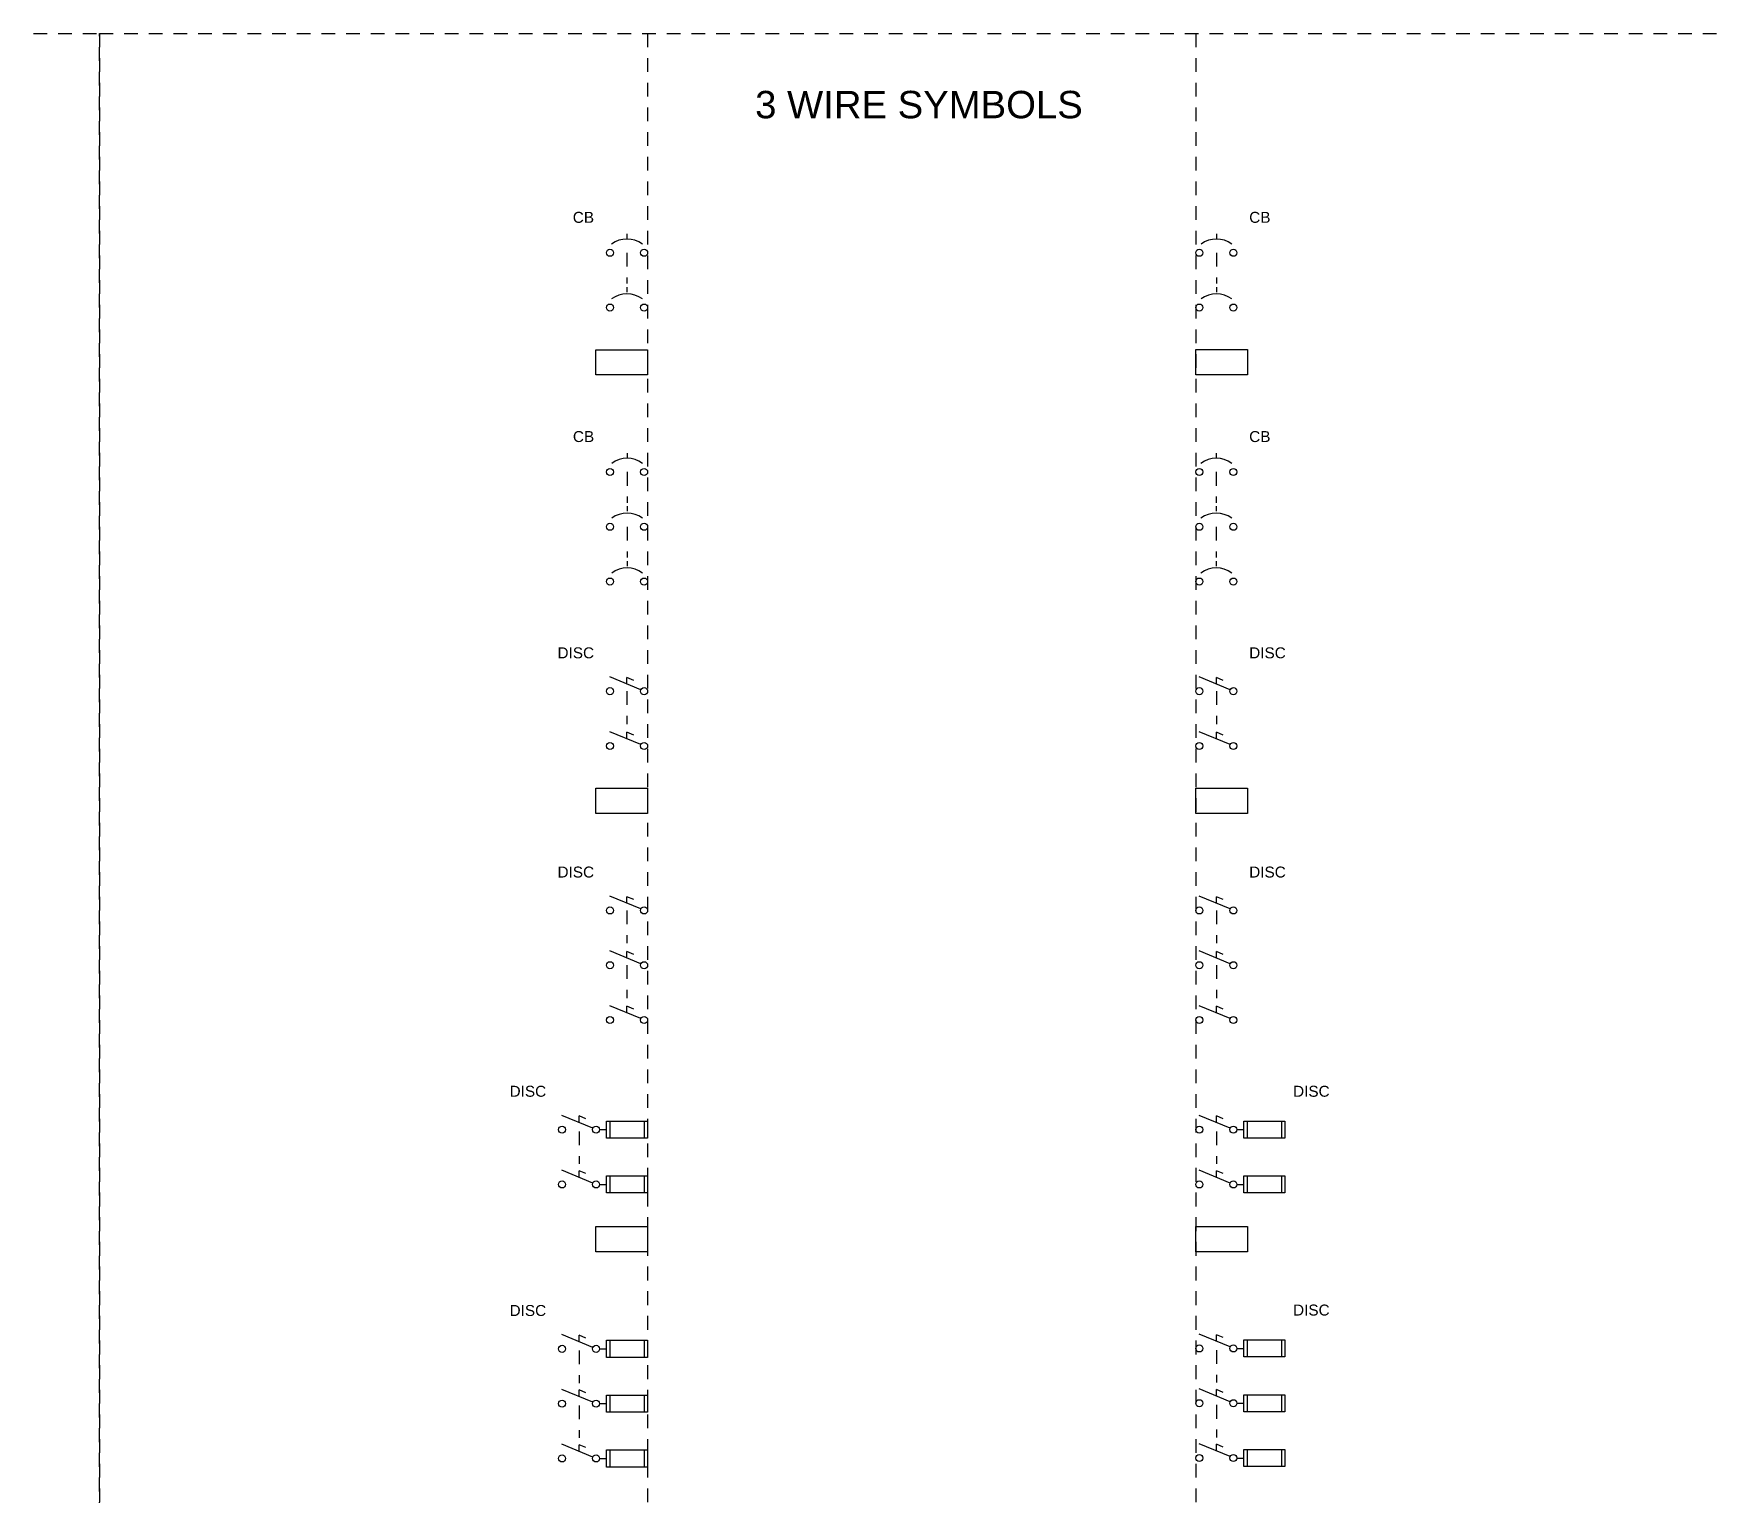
# Model space of a CAD drawing. Header units: inches. Extents: x 0 to 118, y -25 to 20.
# Drawn here: x 86.9 to 102.19, y 4.17 to 17.5 of the extents above; entities that cross this region are included whole.
import ezdxf
from ezdxf.enums import TextEntityAlignment as Align

# ---------------------------------------------------------------- set-up
doc = ezdxf.new("R2010")
doc.units = ezdxf.units.IN
doc.header["$MEASUREMENT"] = 0
doc.linetypes.add('HIDDEN2', pattern=[0.1875, 0.125, -0.0625])
doc.layers.add('BORDER2', color=220, linetype='HIDDEN2')
doc.layers.add('BREAKER CONNECT', color=6, linetype='HIDDEN2')
doc.styles.add('INERCONNECT TABLES', font='arial.ttf', dxfattribs={"height": 0.1})
doc.styles.add('WD', font='arial.ttf', dxfattribs={"height": 1})

# ---------------------------------------------------------------- blocks, each defined once
blk = doc.blocks.new('DISC-DISC-DISC_Fuse_L')
for p, q in [((-0.499, 0.013), (-0.781, 0.13)), ((-0.625, 0.065), (-0.625, 0.125)), ((-0.562, 0.099), (-0.625, 0.125)), ((-0.438, 0), (-0.375, 0)), ((-0.375, -0.078), (-0.375, 0.078)), ((-0.375, 0.078), (0, 0.078)), ((-0.344, 0.078), (-0.344, -0.078)), ((-0.031, 0.078), (-0.031, -0.078)), ((0, 0.078), (0, -0.078)), ((0, -0.078), (-0.375, -0.078)), ((-0.499, -0.487), (-0.781, -0.37)), ((-0.625, -0.435), (-0.625, -0.375)), ((-0.562, -0.401), (-0.625, -0.375)), ((-0.375, -0.578), (-0.375, -0.422)), ((-0.375, -0.422), (0, -0.422)), ((-0.344, -0.422), (-0.344, -0.578)), ((-0.031, -0.422), (-0.031, -0.578)), ((0, -0.422), (0, -0.578)), ((-0.438, -0.5), (-0.375, -0.5)), ((0, -0.578), (-0.375, -0.578)), ((-0.499, -0.987), (-0.781, -0.87)), ((-0.625, -0.935), (-0.625, -0.875)), ((-0.562, -0.901), (-0.625, -0.875)), ((-0.438, -1), (-0.375, -1)), ((-0.375, -1.078), (-0.375, -0.922)), ((-0.375, -0.922), (0, -0.922)), ((-0.344, -0.922), (-0.344, -1.078)), ((-0.031, -0.922), (-0.031, -1.078)), ((0, -0.922), (0, -1.078)), ((0, -1.078), (-0.375, -1.078))]:
    blk.add_line(p, q)
for centre in [(-0.78, 0), (-0.47, 0), (-0.78, -0.5), (-0.47, -0.5), (-0.78, -1), (-0.47, -1)]:
    blk.add_circle(centre, 0.0322)
at = {"layer": 'BREAKER CONNECT'}
for p, q in [((-0.625, -0.016), (-0.625, -0.312)), ((-0.625, -0.516), (-0.625, -0.812))]:
    blk.add_line(p, q, dxfattribs=at)
at = {"style": 'INERCONNECT TABLES', "flags": 8}
for tag, p in [('Tag1', (-0.925, 0.35)), ('Tag2', (-0.925, -0.15)), ('Desc1', (-3.5, -0.35)), ('Desc2', (-3.5, -0.5)), ('Desc3', (-3.5, -0.65)), ('Tag3', (-0.925, -0.65))]:
    blk.add_attdef(tag, text='', height=0.1, dxfattribs=at).set_placement(p, align=Align.MIDDLE_RIGHT)
blk.add_attdef('Rating', text='', height=0.1, dxfattribs=at).set_placement((-0.625, 0.156), align=Align.CENTER)
at = {"style": 'WD', "flags": 9}
for tag, p, height in [('X2LINK', (-0.625, 0.156), 0.01), ('X4TERM01', (-0.812, 0), 0.0125), ('FAMILY', (-0.419, 0.131), 0.01), ('Contact', (-0.419, 0.044), 0.01), ('X1TERM02', (0, 0), 0.0125), ('X8LINK', (-0.625, -0.016), 0.01), ('X2LINK', (-0.625, -0.344), 0.01), ('X4TERM03', (-0.812, -0.5), 0.0125), ('X8LINK', (-0.625, -0.516), 0.01), ('X1TERM04', (0, -0.5), 0.0125), ('X4TERM05', (-0.812, -1), 0.0125), ('X8LINK', (-0.625, -1.016), 0.01), ('X1TERM06', (0, -1), 0.0125)]:
    blk.add_attdef(tag, p, '', height=height, dxfattribs=at)
at = {"linetype": 'Continuous', "style": 'INERCONNECT TABLES', "flags": 8}
for tag, p in [('OuterTerm1', (-0.875, 0)), ('OuterTerm2', (-0.875, -0.5)), ('OuterTerm3', (-0.875, -1))]:
    blk.add_attdef(tag, text='', height=0.1, dxfattribs=at).set_placement(p, align=Align.MIDDLE_RIGHT)
at = {"style": 'INERCONNECT TABLES', "flags": 8}
for tag, p in [('P1_Rating_FU', (-0.188, 0)), ('P2_Rating_FU', (-0.188, -0.5)), ('P3_Rating_FU', (-0.188, -1))]:
    blk.add_attdef(tag, text='', height=0.1, dxfattribs=at).set_placement(p, align=Align.MIDDLE)
at = {"linetype": 'Continuous', "style": 'WD', "flags": 9}
for tag, p in [('MFG', (-0.397, 0.089)), ('LOC', (-0.398, 0.076)), ('P/N', (-0.395, 0.108))]:
    blk.add_attdef(tag, text='', height=0.01, dxfattribs=at).set_placement(p, align=Align.CENTER)
blk.add_attdef('INST', (-0.412, 0.061), '', height=0.01, dxfattribs=at)
at = {"linetype": 'Continuous', "style": 'INERCONNECT TABLES', "flags": 8}
for tag, p in [('Term1', (0.063, -0.042)), ('Term2', (0.063, -0.542)), ('Term3', (0.063, -1.042))]:
    blk.add_attdef(tag, text='', height=0.1, dxfattribs=at).set_placement(p, align=Align.TOP_LEFT)
blk = doc.blocks.new('CB-CB-TB_Square_L')
blk.add_line((-0.188, 0.173), (-0.188, 0.126))
at = {"linetype": 'HIDDEN2'}
blk.add_line((-0.188, -0.313), (-0.188, -0.359), dxfattribs=at)
blk.add_lwpolyline([(-0.472, -0.885), (0, -0.885), (0, -1.115), (-0.472, -1.115)], close=True)
for centre in [(-0.343, 0), (-0.032, 0), (-0.343, -0.5), (-0.032, -0.5)]:
    blk.add_circle(centre, 0.0322)
for centre in [(-0.188, -0.109), (-0.188, -0.609)]:
    blk.add_arc(centre, 0.234, 53.1301, 126.8699)
at = {"layer": 'BREAKER CONNECT'}
blk.add_line((-0.188, 0), (-0.188, -0.281), dxfattribs=at)
at = {"style": 'INERCONNECT TABLES', "flags": 8}
for tag, p in [('Tag1', (-0.488, 0.323)), ('Tag2', (-0.488, -0.163)), ('Desc1', (-3.5, -0.35)), ('Desc2', (-3.5, -0.5)), ('Desc3', (-3.5, -0.65))]:
    blk.add_attdef(tag, text='', height=0.1, dxfattribs=at).set_placement(p, align=Align.MIDDLE_RIGHT)
blk.add_attdef('CB_Rating', text='', height=0.1, dxfattribs=at).set_placement((-0.188, 0.2), align=Align.CENTER)
at = {"flags": 9}
for tag, p, height, style in [('X2LINK', (-0.188, 0.219), 0.01, 'WD'), ('FAMILY', (0.017, 0.152), 0.01, 'WD'), ('X4TERM01', (-0.375, 0), 0.0125, 'WD'), ('X8LINK', (-0.188, 0), 0.01, 'WD'), ('X1TERM02', (0, 0), 0.0125, 'WD'), ('MFG', (0.017, 0.118), 0.01, 'INERCONNECT TABLES'), ('P/N', (0.019, 0.134), 0.01, 'INERCONNECT TABLES'), ('LOC', (0.019, 0.106), 0.01, 'INERCONNECT TABLES'), ('INST', (0.031, 0.093), 0.01, 'INERCONNECT TABLES'), ('X2LINK', (-0.188, -0.281), 0.01, 'WD'), ('X4TERM01', (-0.375, -0.5), 0.0125, 'WD'), ('X8LINK', (-0.188, -0.5), 0.01, 'WD'), ('X1TERM02', (0, -0.5), 0.0125, 'WD'), ('X2TERM01', (-0.236, -0.885), 0.0125, 'WD'), ('X4TERM04', (-0.472, -1), 0.0125, 'WD'), ('X1TERM03', (0, -1), 0.0125, 'WD'), ('X8TERM01', (-0.236, -1.115), 0.0125, 'WD')]:
    blk.add_attdef(tag, p, '', height=height, dxfattribs=dict(at, style=style))
at = {"linetype": 'Continuous', "style": 'INERCONNECT TABLES', "flags": 8}
for tag, p in [('OuterTerm1', (-0.438, 0)), ('OuterTerm2', (-0.438, -0.5)), ('Tag3', (-0.572, -0.835))]:
    blk.add_attdef(tag, text='', height=0.1, dxfattribs=at).set_placement(p, align=Align.MIDDLE_RIGHT)
for tag, p in [('Term1', (0.063, -0.042)), ('Term2', (0.062, -0.542))]:
    blk.add_attdef(tag, text='', height=0.1, dxfattribs=at).set_placement(p, align=Align.TOP_LEFT)
blk.add_attdef('Term3', text='', height=0.1, dxfattribs=at).set_placement((-0.236, -1), align=Align.MIDDLE_CENTER)
blk = doc.blocks.new('CB-CB-TB_Square_R')
blk.add_line((0.188, 0.173), (0.188, 0.126))
at = {"linetype": 'HIDDEN2'}
blk.add_line((0.188, -0.313), (0.188, -0.359), dxfattribs=at)
blk.add_lwpolyline([(0, -0.884), (0.472, -0.884), (0.472, -1.115), (0, -1.115)], close=True)
for centre in [(0.032, 0), (0.343, 0), (0.032, -0.5), (0.343, -0.5)]:
    blk.add_circle(centre, 0.0322)
for centre in [(0.188, -0.109), (0.188, -0.609)]:
    blk.add_arc(centre, 0.234, 53.1301, 126.8699)
at = {"layer": 'BREAKER CONNECT'}
blk.add_line((0.188, 0), (0.188, -0.281), dxfattribs=at)
at = {"style": 'INERCONNECT TABLES', "flags": 8}
for tag, p in [('Tag1', (0.487, 0.323)), ('Tag2', (0.487, -0.163)), ('Desc1', (3.5, -0.35)), ('Desc2', (3.5, -0.5)), ('Desc3', (3.5, -0.65))]:
    blk.add_attdef(tag, text='', height=0.1, dxfattribs=at).set_placement(p, align=Align.MIDDLE_LEFT)
blk.add_attdef('CB_Rating', text='', height=0.1, dxfattribs=at).set_placement((0.188, 0.2), align=Align.CENTER)
at = {"flags": 9}
for tag, p, height, style in [('X2LINK', (0.188, 0.219), 0.01, 'WD'), ('FAMILY', (0.392, 0.152), 0.01, 'WD'), ('X4TERM01', (0, 0), 0.0125, 'WD'), ('X8LINK', (0.188, 0), 0.01, 'WD'), ('X1TERM02', (0.375, 0), 0.0125, 'WD'), ('MFG', (0.392, 0.118), 0.01, 'INERCONNECT TABLES'), ('P/N', (0.394, 0.134), 0.01, 'INERCONNECT TABLES'), ('LOC', (0.394, 0.106), 0.01, 'INERCONNECT TABLES'), ('INST', (0.394, 0.089), 0.01, 'INERCONNECT TABLES'), ('X2LINK', (0.188, -0.281), 0.01, 'WD'), ('X4TERM01', (0, -0.5), 0.0125, 'WD'), ('X8LINK', (0.188, -0.5), 0.01, 'WD'), ('X1TERM02', (0.375, -0.5), 0.0125, 'WD'), ('X2TERM01', (0.236, -0.884), 0.0125, 'WD'), ('X4TERM01', (0, -1), 0.0125, 'WD'), ('X1TERM01', (0.472, -1), 0.0125, 'WD'), ('X8TERM01', (0.236, -1.115), 0.0125, 'WD')]:
    blk.add_attdef(tag, p, '', height=height, dxfattribs=dict(at, style=style))
at = {"linetype": 'Continuous', "style": 'INERCONNECT TABLES', "flags": 8}
for tag, p in [('OuterTerm1', (0.438, 0)), ('OuterTerm2', (0.438, -0.5)), ('Tag3', (0.572, -0.834))]:
    blk.add_attdef(tag, text='', height=0.1, dxfattribs=at).set_placement(p, align=Align.MIDDLE_LEFT)
for tag, p in [('Term1', (-0.063, -0.042)), ('Term2', (-0.063, -0.542))]:
    blk.add_attdef(tag, text='', height=0.1, dxfattribs=at).set_placement(p, align=Align.TOP_RIGHT)
blk.add_attdef('Term3', text='', height=0.1, dxfattribs=at).set_placement((0.236, -1), align=Align.MIDDLE_CENTER)
blk = doc.blocks.new('CB-CB-CB_L')
for p, q in [((-0.187, 0.173), (-0.187, 0.126)), ((0, 0), (0, 0))]:
    blk.add_line(p, q)
at = {"linetype": 'HIDDEN2'}
for p, q in [((-0.187, -0.313), (-0.187, -0.359)), ((-0.187, -0.813), (-0.187, -0.859))]:
    blk.add_line(p, q, dxfattribs=at)
for centre in [(-0.343, 0), (-0.032, 0), (-0.343, -0.5), (-0.032, -0.5), (-0.343, -1), (-0.032, -1)]:
    blk.add_circle(centre, 0.0322)
for centre in [(-0.187, -0.109), (-0.187, -0.609), (-0.187, -1.109)]:
    blk.add_arc(centre, 0.234, 53.1301, 126.8699)
at = {"layer": 'BREAKER CONNECT'}
for p, q in [((-0.187, 0), (-0.187, -0.281)), ((-0.187, -0.5), (-0.187, -0.781))]:
    blk.add_line(p, q, dxfattribs=at)
at = {"style": 'INERCONNECT TABLES', "flags": 8}
for tag, p in [('Tag1', (-0.487, 0.323)), ('Tag2', (-0.487, -0.163)), ('Desc1', (-3.5, -0.35)), ('Desc2', (-3.5, -0.5)), ('Desc3', (-3.5, -0.65)), ('Tag3', (-0.487, -0.663))]:
    blk.add_attdef(tag, text='', height=0.1, dxfattribs=at).set_placement(p, align=Align.MIDDLE_RIGHT)
blk.add_attdef('Rating', text='', height=0.1, dxfattribs=at).set_placement((-0.187, 0.2), align=Align.CENTER)
at = {"flags": 9}
for tag, p, height, style in [('X2LINK', (-0.187, 0.219), 0.01, 'WD'), ('FAMILY', (0.017, 0.152), 0.01, 'WD'), ('X4TERM01', (-0.375, 0), 0.0125, 'WD'), ('X8LINK', (-0.187, 0), 0.01, 'WD'), ('X1TERM02', (0, 0), 0.0125, 'WD'), ('P/N', (0.017, 0.137), 0.01, 'INERCONNECT TABLES'), ('MFG', (0.017, 0.123), 0.01, 'INERCONNECT TABLES'), ('LOC', (0.018, 0.111), 0.01, 'INERCONNECT TABLES'), ('INST', (0.019, 0.097), 0.01, 'INERCONNECT TABLES'), ('X2LINK', (-0.187, -0.281), 0.01, 'WD'), ('X4TERM03', (-0.375, -0.5), 0.0125, 'WD'), ('X8LINK', (-0.187, -0.5), 0.01, 'WD'), ('X1TERM04', (0, -0.5), 0.0125, 'WD'), ('X2LINK', (-0.187, -0.781), 0.01, 'WD'), ('X4TERM05', (-0.375, -1), 0.0125, 'WD'), ('X8LINK', (-0.187, -1), 0.01, 'WD'), ('X1TERM06', (0, -1), 0.0125, 'WD')]:
    blk.add_attdef(tag, p, '', height=height, dxfattribs=dict(at, style=style))
at = {"linetype": 'Continuous', "style": 'INERCONNECT TABLES', "flags": 8}
for tag, p in [('OuterTerm1', (-0.438, 0)), ('OuterTerm2', (-0.438, -0.5)), ('OuterTerm3', (-0.438, -1))]:
    blk.add_attdef(tag, text='', height=0.1, dxfattribs=at).set_placement(p, align=Align.MIDDLE_RIGHT)
for tag, p in [('Term1', (0.063, -0.032)), ('Term2', (0.063, -0.532)), ('Term3', (0.063, -1.042))]:
    blk.add_attdef(tag, text='', height=0.1, dxfattribs=at).set_placement(p, align=Align.TOP_LEFT)
blk = doc.blocks.new('CB-CB-CB_R')
blk.add_line((0.187, 0.173), (0.187, 0.126))
at = {"linetype": 'HIDDEN2'}
for p, q in [((0.187, -0.313), (0.187, -0.359)), ((0.187, -0.813), (0.187, -0.859))]:
    blk.add_line(p, q, dxfattribs=at)
for centre in [(0.032, 0), (0.343, 0), (0.032, -0.5), (0.343, -0.5), (0.032, -1), (0.343, -1)]:
    blk.add_circle(centre, 0.0322)
for centre in [(0.187, -0.109), (0.187, -0.609), (0.187, -1.109)]:
    blk.add_arc(centre, 0.234, 53.1301, 126.8699)
at = {"layer": 'BREAKER CONNECT'}
for p, q in [((0.187, 0), (0.187, -0.281)), ((0.187, -0.5), (0.187, -0.781))]:
    blk.add_line(p, q, dxfattribs=at)
at = {"style": 'INERCONNECT TABLES', "flags": 8}
for tag, p in [('Tag1', (0.487, 0.323)), ('Tag2', (0.487, -0.163)), ('Desc1', (3.5, -0.35)), ('Desc2', (3.5, -0.5)), ('Tag3', (0.487, -0.663)), ('Desc3', (3.5, -0.65))]:
    blk.add_attdef(tag, text='', height=0.1, dxfattribs=at).set_placement(p, align=Align.MIDDLE_LEFT)
blk.add_attdef('Rating', text='', height=0.1, dxfattribs=at).set_placement((0.187, 0.2), align=Align.CENTER)
at = {"flags": 9}
for tag, p, height, style in [('X2LINK', (0.187, 0.219), 0.01, 'WD'), ('FAMILY', (0.392, 0.152), 0.01, 'WD'), ('X4TERM01', (0, 0), 0.0125, 'WD'), ('X8LINK', (0.187, 0), 0.01, 'WD'), ('X1TERM02', (0.375, 0), 0.0125, 'WD'), ('P/N', (0.392, 0.137), 0.01, 'INERCONNECT TABLES'), ('MFG', (0.392, 0.123), 0.01, 'INERCONNECT TABLES'), ('INST', (0.392, 0.094), 0.01, 'INERCONNECT TABLES'), ('LOC', (0.393, 0.111), 0.01, 'INERCONNECT TABLES'), ('X2LINK', (0.187, -0.281), 0.01, 'WD'), ('X4TERM03', (0, -0.5), 0.0125, 'WD'), ('X8LINK', (0.187, -0.5), 0.01, 'WD'), ('X1TERM04', (0.375, -0.5), 0.0125, 'WD'), ('X2LINK', (0.187, -0.781), 0.01, 'WD'), ('X4TERM05', (0, -1), 0.0125, 'WD'), ('X8LINK', (0.187, -1), 0.01, 'WD'), ('X1TERM06', (0.375, -1), 0.0125, 'WD')]:
    blk.add_attdef(tag, p, '', height=height, dxfattribs=dict(at, style=style))
at = {"linetype": 'Continuous', "style": 'INERCONNECT TABLES', "flags": 8}
for tag, p in [('OuterTerm1', (0.438, 0)), ('OuterTerm2', (0.438, -0.5)), ('OuterTerm3', (0.438, -1))]:
    blk.add_attdef(tag, text='', height=0.1, dxfattribs=at).set_placement(p, align=Align.MIDDLE_LEFT)
for tag, p in [('Term1', (-0.063, -0.042)), ('Term2', (-0.063, -0.542)), ('Term3', (-0.063, -1.042))]:
    blk.add_attdef(tag, text='', height=0.1, dxfattribs=at).set_placement(p, align=Align.TOP_RIGHT)
blk = doc.blocks.new('DISC-DISC-TB_Square_L')
for p, q in [((-0.062, 0.013), (-0.343, 0.13)), ((-0.188, 0.065), (-0.188, 0.125)), ((-0.125, 0.099), (-0.188, 0.125)), ((-0.062, -0.487), (-0.343, -0.37)), ((-0.188, -0.435), (-0.188, -0.375)), ((-0.125, -0.401), (-0.188, -0.375))]:
    blk.add_line(p, q)
blk.add_lwpolyline([(-0.472, -0.885), (0, -0.885), (0, -1.115), (-0.472, -1.115)], close=True)
for centre in [(-0.343, 0), (-0.032, 0), (-0.343, -0.5), (-0.032, -0.5)]:
    blk.add_circle(centre, 0.0322)
at = {"layer": 'BREAKER CONNECT'}
blk.add_line((-0.188, 0), (-0.188, -0.3), dxfattribs=at)
at = {"style": 'INERCONNECT TABLES', "flags": 8}
for tag, p in [('Tag1', (-0.488, 0.35)), ('Tag2', (-0.488, -0.15)), ('Desc1', (-3.5, -0.35)), ('Desc2', (-3.5, -0.5)), ('Desc3', (-3.5, -0.65))]:
    blk.add_attdef(tag, text='', height=0.1, dxfattribs=at).set_placement(p, align=Align.MIDDLE_RIGHT)
blk.add_attdef('DISC_Rating', text='', height=0.1, dxfattribs=at).set_placement((-0.188, 0.156), align=Align.CENTER)
at = {"linetype": 'Continuous', "style": 'INERCONNECT TABLES', "flags": 8}
for tag, p in [('OuterTerm1', (-0.438, 0)), ('OuterTerm2', (-0.438, -0.5)), ('Tag3', (-0.572, -0.835))]:
    blk.add_attdef(tag, text='', height=0.1, dxfattribs=at).set_placement(p, align=Align.MIDDLE_RIGHT)
at = {"style": 'WD', "flags": 9}
for tag, p, height in [('X4TERM01', (-0.375, 0), 0.0125), ('X2LINK', (-0.188, 0.125), 0.01), ('X1TERM02', (0, 0), 0.0125), ('Contact', (0.019, 0.04), 0.01), ('FAMILY', (0.019, 0.131), 0.01), ('X8LINK', (-0.188, -0.016), 0.01), ('X2LINK', (-0.188, -0.375), 0.01), ('X4TERM03', (-0.375, -0.5), 0.0125), ('X8LINK', (-0.188, -0.516), 0.01), ('X1TERM04', (0, -0.5), 0.0125), ('X2TERM01', (-0.236, -0.885), 0.0125), ('X4TERM04', (-0.472, -1), 0.0125), ('X1TERM03', (0, -1), 0.0125), ('X8TERM01', (-0.236, -1.115), 0.0125)]:
    blk.add_attdef(tag, p, '', height=height, dxfattribs=at)
at = {"linetype": 'Continuous', "style": 'WD', "flags": 9}
for tag, p in [('MFG', (0.04, 0.089)), ('LOC', (0.04, 0.078)), ('P/N', (0.042, 0.108))]:
    blk.add_attdef(tag, text='', height=0.01, dxfattribs=at).set_placement(p, align=Align.CENTER)
blk.add_attdef('INST', (0.026, 0.062), '', height=0.01, dxfattribs=at)
at = {"linetype": 'Continuous', "style": 'INERCONNECT TABLES', "flags": 8}
for tag, p in [('Term1', (0.063, -0.042)), ('Term2', (0.063, -0.542))]:
    blk.add_attdef(tag, text='', height=0.1, dxfattribs=at).set_placement(p, align=Align.TOP_LEFT)
blk.add_attdef('Term3', text='', height=0.1, dxfattribs=at).set_placement((-0.236, -1), align=Align.MIDDLE_CENTER)
blk = doc.blocks.new('DISC-DISC-TB_Square_R')
for p, q in [((0.313, 0.013), (0.032, 0.13)), ((0.25, 0.099), (0.188, 0.125)), ((0.188, 0.065), (0.188, 0.125)), ((0.313, -0.487), (0.032, -0.37)), ((0.25, -0.401), (0.188, -0.375)), ((0.188, -0.435), (0.188, -0.375))]:
    blk.add_line(p, q)
blk.add_lwpolyline([(0, -0.884), (0.472, -0.884), (0.472, -1.115), (0, -1.115)], close=True)
for centre in [(0.032, 0), (0.343, 0), (0.032, -0.5), (0.343, -0.5)]:
    blk.add_circle(centre, 0.0322)
at = {"layer": 'BREAKER CONNECT'}
blk.add_line((0.188, 0), (0.188, -0.3), dxfattribs=at)
at = {"style": 'INERCONNECT TABLES'}
blk.add_attdef('Tag1', text='', height=0.1, dxfattribs=at).set_placement((0.487, 0.35), align=Align.MIDDLE_LEFT)
blk.add_attdef('DISC_Rating', text='', height=0.1, dxfattribs=at).set_placement((0.188, 0.156), align=Align.CENTER)
at = {"style": 'WD', "flags": 9}
for tag, p, height in [('X4TERM01', (0, 0), 0.0125), ('X2LINK', (0.188, 0.125), 0.01), ('X1TERM02', (0.375, 0), 0.0125), ('Contact', (0.394, 0.04), 0.01), ('FAMILY', (0.394, 0.131), 0.01), ('X8LINK', (0.188, -0.016), 0.01), ('X2LINK', (0.188, -0.375), 0.01), ('X4TERM03', (0, -0.5), 0.0125), ('X8LINK', (0.188, -0.516), 0.01), ('X1TERM04', (0.375, -0.5), 0.0125), ('X2TERM01', (0.236, -0.884), 0.0125), ('X4TERM01', (0, -1), 0.0125), ('X1TERM01', (0.472, -1), 0.0125), ('X8TERM01', (0.236, -1.115), 0.0125)]:
    blk.add_attdef(tag, p, '', height=height, dxfattribs=at)
at = {"linetype": 'Continuous', "style": 'WD', "flags": 9}
for tag, p in [('MFG', (0.415, 0.089)), ('LOC', (0.415, 0.078)), ('P/N', (0.417, 0.108))]:
    blk.add_attdef(tag, text='', height=0.01, dxfattribs=at).set_placement(p, align=Align.CENTER)
blk.add_attdef('INST', (0.402, 0.062), '', height=0.01, dxfattribs=at)
at = {"linetype": 'Continuous', "style": 'INERCONNECT TABLES', "flags": 8}
for tag, p in [('OuterTerm1', (0.438, 0)), ('OuterTerm2', (0.438, -0.5)), ('Tag3', (0.572, -0.834))]:
    blk.add_attdef(tag, text='', height=0.1, dxfattribs=at).set_placement(p, align=Align.MIDDLE_LEFT)
for tag, p in [('Term1', (-0.063, -0.042)), ('Term2', (-0.063, -0.542))]:
    blk.add_attdef(tag, text='', height=0.1, dxfattribs=at).set_placement(p, align=Align.TOP_RIGHT)
at = {"style": 'INERCONNECT TABLES', "flags": 8}
for tag, p in [('Tag2', (0.487, -0.15)), ('Desc1', (3.5, -0.1)), ('Desc2', (3.5, -0.25)), ('Desc3', (3.5, -0.4))]:
    blk.add_attdef(tag, text='', height=0.1, dxfattribs=at).set_placement(p, align=Align.MIDDLE_LEFT)
at = {"linetype": 'Continuous', "style": 'INERCONNECT TABLES', "flags": 8}
blk.add_attdef('Term3', text='', height=0.1, dxfattribs=at).set_placement((0.236, -1), align=Align.MIDDLE_CENTER)
blk = doc.blocks.new('DISC-DISC-DISC_R')
for p, q in [((0.313, 0.013), (0.032, 0.13)), ((0.25, 0.099), (0.188, 0.125)), ((0.188, 0.065), (0.188, 0.125)), ((0.313, -0.487), (0.032, -0.37)), ((0.25, -0.401), (0.188, -0.375)), ((0.188, -0.435), (0.188, -0.375)), ((0.313, -0.987), (0.032, -0.87)), ((0.25, -0.901), (0.188, -0.875)), ((0.188, -0.935), (0.188, -0.875))]:
    blk.add_line(p, q)
for centre in [(0.032, 0), (0.343, 0), (0.032, -0.5), (0.343, -0.5), (0.032, -1), (0.343, -1)]:
    blk.add_circle(centre, 0.0322)
at = {"layer": 'BREAKER CONNECT'}
for p, q in [((0.188, 0), (0.188, -0.3)), ((0.188, -0.5), (0.188, -0.8))]:
    blk.add_line(p, q, dxfattribs=at)
at = {"style": 'INERCONNECT TABLES', "flags": 8}
for tag, p in [('Tag1', (0.487, 0.35)), ('Tag2', (0.487, -0.15)), ('Desc1', (3.5, -0.35)), ('Desc2', (3.5, -0.5)), ('Tag3', (0.487, -0.65)), ('Desc3', (3.5, -0.65))]:
    blk.add_attdef(tag, text='', height=0.1, dxfattribs=at).set_placement(p, align=Align.MIDDLE_LEFT)
blk.add_attdef('Rating', text='', height=0.1, dxfattribs=at).set_placement((0.188, 0.156), align=Align.CENTER)
at = {"style": 'WD', "flags": 9}
for tag, p, height in [('X4TERM01', (0, 0), 0.0125), ('X2LINK', (0.188, 0.125), 0.01), ('X1TERM02', (0.375, 0), 0.0125), ('Contact', (0.394, 0.04), 0.01), ('FAMILY', (0.394, 0.131), 0.01), ('X8LINK', (0.188, -0.016), 0.01), ('X2LINK', (0.188, -0.375), 0.01), ('X4TERM03', (0, -0.5), 0.0125), ('X8LINK', (0.188, -0.516), 0.01), ('X1TERM04', (0.375, -0.5), 0.0125), ('X2LINK', (0.188, -0.875), 0.01), ('X4TERM05', (0, -1), 0.0125), ('X8LINK', (0.188, -1.016), 0.01), ('X1TERM06', (0.375, -1), 0.0125)]:
    blk.add_attdef(tag, p, '', height=height, dxfattribs=at)
at = {"linetype": 'Continuous', "style": 'WD', "flags": 9}
for tag, p in [('MFG', (0.415, 0.089)), ('LOC', (0.415, 0.078)), ('P/N', (0.417, 0.108))]:
    blk.add_attdef(tag, text='', height=0.01, dxfattribs=at).set_placement(p, align=Align.CENTER)
blk.add_attdef('INST', (0.4, 0.063), '', height=0.01, dxfattribs=at)
at = {"linetype": 'Continuous', "style": 'INERCONNECT TABLES', "flags": 8}
for tag, p in [('OuterTerm1', (0.438, 0)), ('OuterTerm2', (0.438, -0.5)), ('OuterTerm3', (0.438, -1))]:
    blk.add_attdef(tag, text='', height=0.1, dxfattribs=at).set_placement(p, align=Align.MIDDLE_LEFT)
for tag, p in [('Term1', (-0.063, -0.042)), ('Term2', (-0.063, -0.542)), ('Term3', (-0.062, -1.042))]:
    blk.add_attdef(tag, text='', height=0.1, dxfattribs=at).set_placement(p, align=Align.TOP_RIGHT)
blk = doc.blocks.new('DISC-DISC-DISC_L')
for p, q in [((-0.062, 0.013), (-0.343, 0.13)), ((-0.188, 0.065), (-0.188, 0.125)), ((-0.125, 0.099), (-0.188, 0.125)), ((-0.062, -0.487), (-0.343, -0.37)), ((-0.188, -0.435), (-0.188, -0.375)), ((-0.125, -0.401), (-0.188, -0.375)), ((-0.062, -0.987), (-0.343, -0.87)), ((-0.188, -0.935), (-0.188, -0.875)), ((-0.125, -0.901), (-0.188, -0.875))]:
    blk.add_line(p, q)
for centre in [(-0.343, 0), (-0.032, 0), (-0.343, -0.5), (-0.032, -0.5), (-0.343, -1), (-0.032, -1)]:
    blk.add_circle(centre, 0.0322)
at = {"layer": 'BREAKER CONNECT'}
for p, q in [((-0.188, 0), (-0.188, -0.3)), ((-0.188, -0.5), (-0.188, -0.8))]:
    blk.add_line(p, q, dxfattribs=at)
at = {"style": 'INERCONNECT TABLES', "flags": 8}
for tag, p in [('Tag1', (-0.488, 0.35)), ('Tag2', (-0.488, -0.15)), ('Desc1', (-3.5, -0.35)), ('Desc2', (-3.5, -0.5)), ('Desc3', (-3.5, -0.65)), ('Tag3', (-0.488, -0.65))]:
    blk.add_attdef(tag, text='', height=0.1, dxfattribs=at).set_placement(p, align=Align.MIDDLE_RIGHT)
blk.add_attdef('Rating', text='', height=0.1, dxfattribs=at).set_placement((-0.188, 0.156), align=Align.CENTER)
at = {"linetype": 'Continuous', "style": 'INERCONNECT TABLES', "flags": 8}
for tag, p in [('OuterTerm1', (-0.438, 0)), ('OuterTerm2', (-0.438, -0.5)), ('OuterTerm3', (-0.438, -1))]:
    blk.add_attdef(tag, text='', height=0.1, dxfattribs=at).set_placement(p, align=Align.MIDDLE_RIGHT)
at = {"style": 'WD', "flags": 9}
for tag, p, height in [('X4TERM01', (-0.375, 0), 0.0125), ('X2LINK', (-0.188, 0.125), 0.01), ('X1TERM02', (0, 0), 0.0125), ('Contact', (0.019, 0.04), 0.01), ('FAMILY', (0.019, 0.131), 0.01), ('INST', (0.027, 0.062), 0.01), ('X8LINK', (-0.188, -0.016), 0.01), ('X2LINK', (-0.188, -0.375), 0.01), ('X4TERM03', (-0.375, -0.5), 0.0125), ('X8LINK', (-0.188, -0.516), 0.01), ('X1TERM04', (0, -0.5), 0.0125), ('X2LINK', (-0.188, -0.875), 0.01), ('X4TERM05', (-0.375, -1), 0.0125), ('X8LINK', (-0.188, -1.016), 0.01), ('X1TERM06', (0, -1), 0.0125)]:
    blk.add_attdef(tag, p, '', height=height, dxfattribs=at)
at = {"linetype": 'Continuous', "style": 'WD', "flags": 9}
for tag, p in [('MFG', (0.04, 0.089)), ('LOC', (0.04, 0.078)), ('P/N', (0.042, 0.108))]:
    blk.add_attdef(tag, text='', height=0.01, dxfattribs=at).set_placement(p, align=Align.CENTER)
at = {"linetype": 'Continuous', "style": 'INERCONNECT TABLES', "flags": 8}
for tag, p in [('Term1', (0.063, -0.042)), ('Term2', (0.063, -0.542)), ('Term3', (0.063, -1.042))]:
    blk.add_attdef(tag, text='', height=0.1, dxfattribs=at).set_placement(p, align=Align.TOP_LEFT)
blk = doc.blocks.new('DISC-DISC_Fuse-TB_Square_L')
for p, q in [((-0.499, 0.013), (-0.781, 0.13)), ((-0.562, 0.099), (-0.625, 0.125)), ((-0.625, 0.065), (-0.625, 0.125)), ((-0.438, 0), (-0.375, 0)), ((-0.375, 0.078), (0, 0.078)), ((-0.375, -0.078), (-0.375, 0.078)), ((-0.344, 0.078), (-0.344, -0.078)), ((-0.031, 0.078), (-0.031, -0.078)), ((0, 0.078), (0, -0.078)), ((0, -0.078), (-0.375, -0.078)), ((-0.499, -0.487), (-0.781, -0.37)), ((-0.562, -0.401), (-0.625, -0.375)), ((-0.625, -0.435), (-0.625, -0.375)), ((-0.375, -0.422), (0, -0.422)), ((-0.375, -0.578), (-0.375, -0.422)), ((-0.344, -0.422), (-0.344, -0.578)), ((-0.031, -0.422), (-0.031, -0.578)), ((0, -0.422), (0, -0.578)), ((-0.438, -0.5), (-0.375, -0.5)), ((0, -0.578), (-0.375, -0.578))]:
    blk.add_line(p, q)
blk.add_lwpolyline([(-0.472, -0.885), (0, -0.885), (0, -1.115), (-0.472, -1.115)], close=True)
for centre in [(-0.78, 0), (-0.47, 0), (-0.78, -0.5), (-0.47, -0.5)]:
    blk.add_circle(centre, 0.0322)
at = {"layer": 'BREAKER CONNECT'}
blk.add_line((-0.625, -0.016), (-0.625, -0.312), dxfattribs=at)
at = {"style": 'INERCONNECT TABLES', "flags": 8}
for tag, p in [('Tag1', (-0.925, 0.35)), ('Tag2', (-0.925, -0.15)), ('Desc1', (-3.5, -0.35)), ('Desc2', (-3.5, -0.5)), ('Desc3', (-3.5, -0.65))]:
    blk.add_attdef(tag, text='', height=0.1, dxfattribs=at).set_placement(p, align=Align.MIDDLE_RIGHT)
blk.add_attdef('DISC_Rating', text='', height=0.1, dxfattribs=at).set_placement((-0.625, 0.156), align=Align.CENTER)
at = {"style": 'WD', "flags": 9}
for tag, p, height in [('X2LINK', (-0.625, 0.156), 0.01), ('X4TERM01', (-0.812, 0), 0.0125), ('FAMILY', (-0.419, 0.131), 0.01), ('Contact', (-0.419, 0.044), 0.01), ('X1TERM02', (0, 0), 0.0125), ('X8LINK', (-0.625, -0.016), 0.01), ('X2LINK', (-0.625, -0.344), 0.01), ('X4TERM03', (-0.812, -0.5), 0.0125), ('X8LINK', (-0.625, -0.516), 0.01), ('X1TERM04', (0, -0.5), 0.0125), ('X2TERM01', (-0.236, -0.885), 0.0125), ('X4TERM04', (-0.472, -1), 0.0125), ('X1TERM03', (0, -1), 0.0125), ('X8TERM01', (-0.236, -1.115), 0.0125)]:
    blk.add_attdef(tag, p, '', height=height, dxfattribs=at)
at = {"linetype": 'Continuous', "style": 'INERCONNECT TABLES', "flags": 8}
for tag, p in [('OuterTerm1', (-0.895, 0)), ('OuterTerm2', (-0.875, -0.5)), ('Tag3', (-0.572, -0.835))]:
    blk.add_attdef(tag, text='', height=0.1, dxfattribs=at).set_placement(p, align=Align.MIDDLE_RIGHT)
at = {"style": 'INERCONNECT TABLES', "flags": 8}
for tag, p in [('P1_Rating_FU', (-0.188, 0)), ('P2_Rating_FU', (-0.188, -0.5))]:
    blk.add_attdef(tag, text='', height=0.1, dxfattribs=at).set_placement(p, align=Align.MIDDLE_CENTER)
at = {"linetype": 'Continuous', "style": 'WD', "flags": 9}
for tag, p in [('MFG', (-0.397, 0.089)), ('LOC', (-0.397, 0.077)), ('P/N', (-0.395, 0.108))]:
    blk.add_attdef(tag, text='', height=0.01, dxfattribs=at).set_placement(p, align=Align.CENTER)
blk.add_attdef('INST', (-0.411, 0.062), '', height=0.01, dxfattribs=at)
at = {"linetype": 'Continuous', "style": 'INERCONNECT TABLES', "flags": 8}
for tag, p in [('Term1', (0.063, -0.042)), ('Term2', (0.063, -0.542))]:
    blk.add_attdef(tag, text='', height=0.1, dxfattribs=at).set_placement(p, align=Align.TOP_LEFT)
blk.add_attdef('Term3', text='', height=0.1, dxfattribs=at).set_placement((-0.236, -1), align=Align.MIDDLE_CENTER)
blk = doc.blocks.new('DISC-DISC_Fuse-TB_Square_R')
for p, q in [((0.313, 0.013), (0.032, 0.13)), ((0.188, 0.065), (0.188, 0.125)), ((0.25, 0.099), (0.188, 0.125)), ((0.375, 0), (0.438, 0)), ((0.438, -0.078), (0.438, 0.078)), ((0.438, 0.078), (0.812, 0.078)), ((0.469, 0.078), (0.469, -0.078)), ((0.781, 0.078), (0.781, -0.078)), ((0.812, 0.078), (0.812, -0.078)), ((0.812, -0.078), (0.438, -0.078)), ((0.313, -0.487), (0.032, -0.37)), ((0.188, -0.435), (0.188, -0.375)), ((0.25, -0.401), (0.188, -0.375)), ((0.438, -0.578), (0.438, -0.422)), ((0.438, -0.422), (0.812, -0.422)), ((0.469, -0.422), (0.469, -0.578)), ((0.781, -0.422), (0.781, -0.578)), ((0.812, -0.422), (0.812, -0.578)), ((0.375, -0.5), (0.438, -0.5)), ((0.812, -0.578), (0.438, -0.578))]:
    blk.add_line(p, q)
blk.add_lwpolyline([(0, -0.884), (0.472, -0.884), (0.472, -1.115), (0, -1.115)], close=True)
for centre in [(0.032, 0), (0.343, 0), (0.032, -0.5), (0.343, -0.5)]:
    blk.add_circle(centre, 0.0322)
at = {"layer": 'BREAKER CONNECT'}
blk.add_line((0.188, -0.016), (0.188, -0.312), dxfattribs=at)
at = {"style": 'INERCONNECT TABLES', "flags": 8}
for tag, p in [('Tag1', (0.887, 0.35)), ('Tag2', (0.887, -0.15)), ('Desc1', (3.5, -0.35)), ('Desc2', (3.5, -0.5)), ('Desc3', (3.5, -0.65))]:
    blk.add_attdef(tag, text='', height=0.1, dxfattribs=at).set_placement(p, align=Align.MIDDLE_LEFT)
at = {"style": 'INERCONNECT TABLES'}
blk.add_attdef('DISC_Rating', text='', height=0.1, dxfattribs=at).set_placement((0.188, 0.156), align=Align.CENTER)
at = {"style": 'WD', "flags": 9}
for tag, p, height in [('X2LINK', (0.188, 0.156), 0.01), ('X4TERM01', (0, 0), 0.0125), ('Contact', (0.394, 0.04), 0.01), ('FAMILY', (0.394, 0.131), 0.01), ('X1TERM02', (0.812, 0), 0.0125), ('X8LINK', (0.188, -0.016), 0.01), ('X2LINK', (0.188, -0.344), 0.01), ('X4TERM03', (0, -0.5), 0.0125), ('X8LINK', (0.188, -0.516), 0.01), ('X1TERM04', (0.812, -0.5), 0.0125), ('X2TERM01', (0.236, -0.884), 0.0125), ('X4TERM01', (0, -1), 0.0125), ('X1TERM01', (0.472, -1), 0.0125), ('X8TERM01', (0.236, -1.115), 0.0125)]:
    blk.add_attdef(tag, p, '', height=height, dxfattribs=at)
at = {"style": 'INERCONNECT TABLES', "flags": 8}
for tag, p in [('P1_Rating_FU', (0.625, 0)), ('P2_Rating_FU', (0.625, -0.5))]:
    blk.add_attdef(tag, text='', height=0.1, dxfattribs=at).set_placement(p, align=Align.MIDDLE)
at = {"linetype": 'Continuous', "style": 'WD', "flags": 9}
for tag, p in [('MFG', (0.415, 0.089)), ('LOC', (0.415, 0.077)), ('P/N', (0.417, 0.108))]:
    blk.add_attdef(tag, text='', height=0.01, dxfattribs=at).set_placement(p, align=Align.CENTER)
blk.add_attdef('INST', (0.402, 0.058), '', height=0.01, dxfattribs=at)
at = {"linetype": 'Continuous', "style": 'INERCONNECT TABLES', "flags": 8}
for tag, p in [('OuterTerm1', (0.873, 0)), ('OuterTerm2', (0.873, -0.5)), ('Tag3', (0.572, -0.834))]:
    blk.add_attdef(tag, text='', height=0.1, dxfattribs=at).set_placement(p, align=Align.MIDDLE_LEFT)
for tag, p in [('Term1', (-0.062, -0.042)), ('Term2', (-0.063, -0.542))]:
    blk.add_attdef(tag, text='', height=0.1, dxfattribs=at).set_placement(p, align=Align.TOP_RIGHT)
blk.add_attdef('Term3', text='', height=0.1, dxfattribs=at).set_placement((0.236, -1), align=Align.MIDDLE_CENTER)
blk = doc.blocks.new('DISC-DISC-DISC_Fuse_R')
for p, q in [((0.313, 0.013), (0.032, 0.13)), ((0.25, 0.099), (0.188, 0.125)), ((0.188, 0.065), (0.188, 0.125)), ((0.375, 0), (0.438, 0)), ((0.438, 0.078), (0.812, 0.078)), ((0.438, -0.078), (0.438, 0.078)), ((0.469, 0.078), (0.469, -0.078)), ((0.781, 0.078), (0.781, -0.078)), ((0.812, 0.078), (0.812, -0.078)), ((0.812, -0.078), (0.438, -0.078)), ((0.313, -0.487), (0.032, -0.37)), ((0.25, -0.401), (0.188, -0.375)), ((0.188, -0.435), (0.188, -0.375)), ((0.438, -0.422), (0.812, -0.422)), ((0.438, -0.578), (0.438, -0.422)), ((0.469, -0.422), (0.469, -0.578)), ((0.781, -0.422), (0.781, -0.578)), ((0.812, -0.422), (0.812, -0.578)), ((0.375, -0.5), (0.438, -0.5)), ((0.812, -0.578), (0.438, -0.578)), ((0.313, -0.987), (0.032, -0.87)), ((0.25, -0.901), (0.188, -0.875)), ((0.188, -0.935), (0.188, -0.875)), ((0.375, -1), (0.438, -1)), ((0.438, -0.922), (0.812, -0.922)), ((0.438, -1.078), (0.438, -0.922)), ((0.469, -0.922), (0.469, -1.078)), ((0.781, -0.922), (0.781, -1.078)), ((0.812, -0.922), (0.812, -1.078)), ((0.812, -1.078), (0.438, -1.078))]:
    blk.add_line(p, q)
for centre in [(0.032, 0), (0.343, 0), (0.032, -0.5), (0.343, -0.5), (0.032, -1), (0.343, -1)]:
    blk.add_circle(centre, 0.0322)
at = {"layer": 'BREAKER CONNECT'}
for p, q in [((0.188, -0.016), (0.188, -0.312)), ((0.188, -0.516), (0.188, -0.812))]:
    blk.add_line(p, q, dxfattribs=at)
at = {"style": 'INERCONNECT TABLES', "flags": 8}
for tag, p in [('Tag1', (0.887, 0.35)), ('Tag2', (0.887, -0.15)), ('Desc1', (3.5, -0.35)), ('Desc2', (3.5, -0.5)), ('Tag3', (0.887, -0.65)), ('Desc3', (3.5, -0.65))]:
    blk.add_attdef(tag, text='', height=0.1, dxfattribs=at).set_placement(p, align=Align.MIDDLE_LEFT)
blk.add_attdef('Rating', text='', height=0.1, dxfattribs=at).set_placement((0.188, 0.156), align=Align.CENTER)
at = {"style": 'WD', "flags": 9}
for tag, p, height in [('X2LINK', (0.188, 0.156), 0.01), ('X4TERM01', (0, 0), 0.0125), ('Contact', (0.394, 0.044), 0.01), ('FAMILY', (0.394, 0.131), 0.01), ('X1TERM02', (0.812, 0), 0.0125), ('X8LINK', (0.188, -0.016), 0.01), ('X2LINK', (0.188, -0.344), 0.01), ('X4TERM03', (0, -0.5), 0.0125), ('X8LINK', (0.188, -0.516), 0.01), ('X1TERM04', (0.812, -0.5), 0.0125), ('X4TERM05', (0, -1), 0.0125), ('X8LINK', (0.188, -1.016), 0.01), ('X1TERM06', (0.812, -1), 0.0125)]:
    blk.add_attdef(tag, p, '', height=height, dxfattribs=at)
at = {"style": 'INERCONNECT TABLES', "flags": 8}
for tag, p in [('P1_Rating_FU', (0.625, 0)), ('P2_Rating_FU', (0.625, -0.5)), ('P3_Rating_FU', (0.625, -1))]:
    blk.add_attdef(tag, text='', height=0.1, dxfattribs=at).set_placement(p, align=Align.MIDDLE)
at = {"linetype": 'Continuous', "style": 'WD', "flags": 9}
for tag, p in [('MFG', (0.415, 0.089)), ('LOC', (0.414, 0.076)), ('P/N', (0.417, 0.108))]:
    blk.add_attdef(tag, text='', height=0.01, dxfattribs=at).set_placement(p, align=Align.CENTER)
blk.add_attdef('INST', (0.4, 0.06), '', height=0.01, dxfattribs=at)
at = {"linetype": 'Continuous', "style": 'INERCONNECT TABLES', "flags": 8}
for tag, p in [('OuterTerm1', (0.873, 0)), ('OuterTerm2', (0.873, -0.5)), ('OuterTerm3', (0.873, -1))]:
    blk.add_attdef(tag, text='', height=0.1, dxfattribs=at).set_placement(p, align=Align.MIDDLE_LEFT)
for tag, p in [('Term1', (-0.063, -0.042)), ('Term2', (-0.063, -0.542)), ('Term3', (-0.063, -1.042))]:
    blk.add_attdef(tag, text='', height=0.1, dxfattribs=at).set_placement(p, align=Align.TOP_RIGHT)

msp = doc.modelspace()

# ---------------------------------------------------------------- linework, layer by layer
at = {"layer": 'BORDER2'}
for p, q in [((92.5, 17.5), (92.5, -24.6)), ((97.5, 17.5), (97.5, -24.6))]:
    msp.add_line(p, q, dxfattribs=at)
at = {"layer": 'BORDER2', "linetype": 'HIDDEN2'}
msp.add_lwpolyline([(72.5, 17.5), (87.5, 17.5), (87.5, -25.075), (72.5, -25.025)], close=True, dxfattribs=at)
at = {"layer": 'BORDER2'}
msp.add_lwpolyline([(87.5, 17.5), (102.5, 17.5), (102.5, -24.6), (87.5, -24.6)], close=True, dxfattribs=at)

# ---------------------------------------------------------------- block references
at = {"linetype": 'Continuous'}
for name, p, values in [('CB-CB-TB_Square_L', (92.5, 15.5), {'Tag1': 'CB'}), ('CB-CB-TB_Square_R', (97.5, 15.5), {'Tag1': 'CB'}), ('CB-CB-CB_L', (92.5, 13.5), {'Tag1': 'CB'}), ('CB-CB-CB_R', (97.5, 13.5), {'Tag1': 'CB'}), ('DISC-DISC-TB_Square_L', (92.5, 11.5), {'Tag1': 'DISC'}), ('DISC-DISC-TB_Square_R', (97.5, 11.5), {'Tag1': 'DISC'}), ('DISC-DISC-DISC_L', (92.5, 9.5), {'Tag1': 'DISC'}), ('DISC-DISC-DISC_R', (97.5, 9.5), {'Tag1': 'DISC'}), ('DISC-DISC_Fuse-TB_Square_L', (92.5, 7.5), {'Tag1': 'DISC'}), ('DISC-DISC_Fuse-TB_Square_R', (97.5, 7.5), {'Tag1': 'DISC'}), ('DISC-DISC-DISC_Fuse_R', (97.5, 5.504), {'Tag1': 'DISC'})]:
    msp.add_blockref(name, p, dxfattribs=at).add_auto_attribs(values)
msp.add_blockref('DISC-DISC-DISC_Fuse_L', (92.5, 5.5)).add_auto_attribs({'Tag1': 'DISC'})

# ---------------------------------------------------------------- texts
at = {"insert": (94.975, 16.85), "char_height": 0.25, "attachment_point": 5, "style": 'INERCONNECT TABLES'}
msp.add_mtext_dynamic_manual_height_columns('3 WIRE SYMBOLS', width=5.45, gutter_width=0.5, heights=[3.209], dxfattribs=at)

doc.saveas('drawing.dxf')
